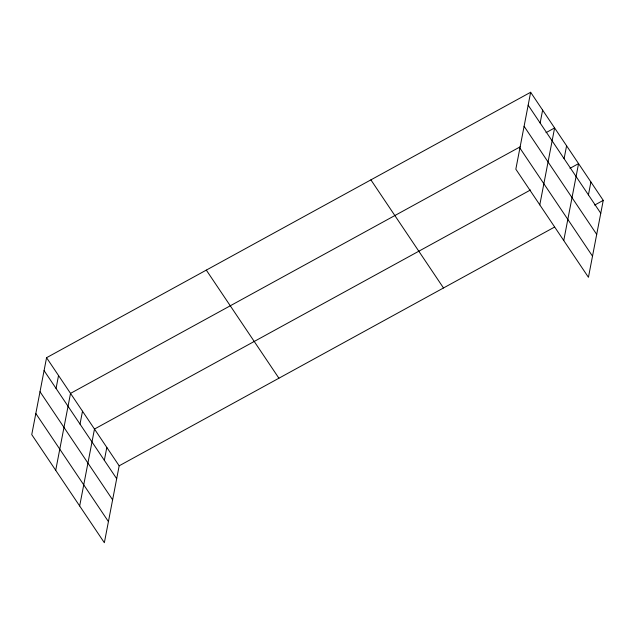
<?xml version="1.0" encoding="UTF-8"?>
<svg xmlns="http://www.w3.org/2000/svg" width="635" height="635" viewBox="0 0 635 635"><rect width="100%" height="100%" fill="white"/><g stroke="black" fill="none" stroke-linecap="round" stroke-linejoin="round"><path stroke-width="0.95" d="M46.561 357.703L31.75 434.626L104.354 542.727L119.166 465.812L46.561 357.703L530.646 92.273L603.25 200.374L588.439 277.297L515.834 169.188L530.646 92.273M56.063 388.429L58.539 375.539M55.713 470.297L70.525 393.382L520.248 146.788M80.018 424.101L82.502 411.218M79.669 505.968L94.48 429.054L530.471 189.992M104.338 460.319L106.823 447.429M540.147 122.999L542.623 110.109M539.79 204.867L554.609 127.945L546.013 132.659M564.102 158.671L566.587 145.788M563.753 240.538L578.564 163.624L569.976 168.331M588.423 194.889L590.907 181.999M119.166 465.812L554.292 227.219M594.662 205.089L603.25 200.374M528.161 105.164L600.766 213.265M524.097 126.294L596.702 234.394M519.906 148.058L592.511 256.167M370.896 179.864L443.5 287.972M206.311 270.113L278.916 378.214M44.077 370.594L116.681 478.695M40.013 391.724L112.617 499.824M35.822 413.496L108.426 521.597"/></g></svg>
